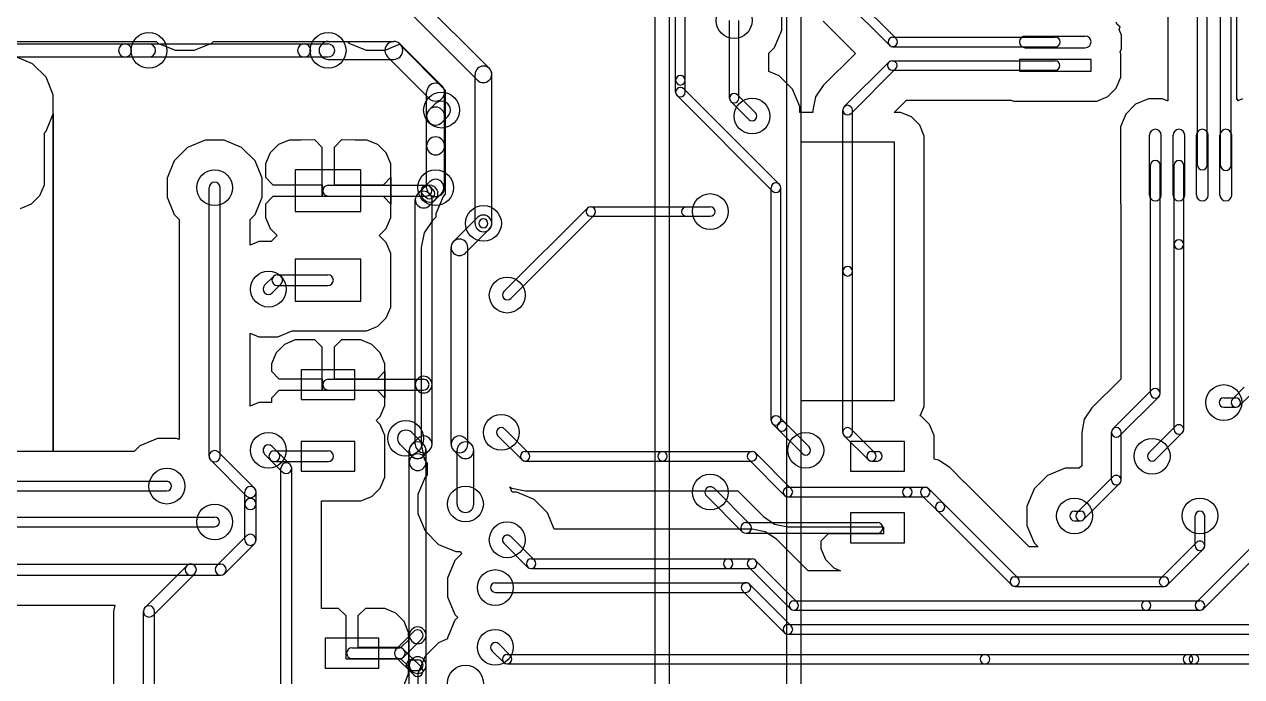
# Model space of a CAD drawing. Extents: x -29274 to 69862, y 24345 to 162744.
# Drawn here: x 23056 to 33250, y 58224 to 63688 of the extents above; entities that cross this region are included whole.
import ezdxf

# ---------------------------------------------------------------- set-up
doc = ezdxf.new("R2010")
doc.units = 0
doc.layers.add('BLACK', color=1, linetype='CONTINUOUS')

msp = doc.modelspace()

# ---------------------------------------------------------------- linework, layer by layer
at = {"layer": 'BLACK'}
for p, q in [((28340, 53721), (28340, 69149)), ((28460, 53721), (28460, 69149)), ((29440, 53721), (29440, 69149)), ((29560, 53721), (29560, 69149)), ((32880, 62510), (32880, 64650)), ((32960, 62510), (32960, 64650)), ((33072, 62509), (33072, 64537)), ((33162, 62509), (33162, 64537)), ((33210, 63059), (33210, 64547)), ((33210, 63059), (33210, 64547)), ((32630, 64380), (32630, 63049)), ((32630, 64380), (32630, 63049)), ((28510, 63220), (28510, 64220)), ((28590, 63220), (28590, 64220)), ((26350, 63919), (26949, 63320)), ((30356, 63570), (29978, 63948)), ((26251, 63820), (26850, 63221)), ((30300, 63514), (29922, 63892)), ((28960, 63070), (28960, 63720)), ((29040, 63070), (29040, 63720)), ((29399, 63640), (29399, 63799)), ((29399, 63640), (29399, 63799)), ((29745, 63715), (30015, 63445)), ((29745, 63715), (30015, 63445)), ((32206, 63688), (32199, 63707)), ((32206, 63688), (32199, 63707)), ((29338, 63494), (29399, 63640)), ((29338, 63494), (29399, 63640)), ((32231, 63668), (32206, 63688)), ((32231, 63668), (32206, 63688)), ((32224, 63645), (32231, 63668)), ((32224, 63645), (32231, 63668)), ((32243, 63599), (32224, 63645)), ((32243, 63599), (32224, 63645)), ((22100, 63525), (23900, 63525)), ((22439, 63545), (24161, 63545)), ((22439, 63545), (24161, 63545)), ((23900, 63525), (24100, 63525)), ((23900, 63525), (25400, 63525)), ((24161, 63545), (24174, 63532)), ((24161, 63545), (24174, 63532)), ((24174, 63532), (24320, 63471)), ((24174, 63532), (24320, 63471)), ((24479, 63471), (24626, 63532)), ((24479, 63471), (24626, 63532)), ((24626, 63532), (24639, 63545)), ((24626, 63532), (24639, 63545)), ((24639, 63545), (25761, 63545)), ((24639, 63545), (25761, 63545)), ((25400, 63525), (25600, 63525)), ((25600, 63545), (26150, 63545)), ((25761, 63545), (25774, 63532)), ((25761, 63545), (25774, 63532)), ((25774, 63532), (25920, 63471)), ((25774, 63532), (25920, 63471)), ((26079, 63471), (26197, 63521)), ((26079, 63471), (26197, 63521)), ((26197, 63521), (26581, 63137)), ((26197, 63521), (26581, 63137)), ((26553, 63173), (26203, 63523)), ((30329, 63581), (31689, 63581)), ((31438, 63590), (31940, 63590)), ((32243, 63482), (32243, 63599)), ((32243, 63482), (32243, 63599)), ((22100, 63415), (23900, 63415)), ((23126, 63358), (22980, 63419)), ((23126, 63358), (22980, 63419)), ((23900, 63415), (24100, 63415)), ((23900, 63415), (25400, 63415)), ((24320, 63471), (24479, 63471)), ((24320, 63471), (24479, 63471)), ((25400, 63415), (25600, 63415)), ((25920, 63471), (26079, 63471)), ((25920, 63471), (26079, 63471)), ((26447, 63067), (26097, 63417)), ((29290, 63446), (29338, 63494)), ((29290, 63446), (29338, 63494)), ((29290, 63294), (29290, 63446)), ((29290, 63294), (29290, 63446)), ((30015, 63445), (29745, 63175)), ((30015, 63445), (29745, 63175)), ((30329, 63501), (31689, 63501)), ((31438, 63492), (31940, 63492)), ((32232, 63457), (32243, 63482)), ((32232, 63457), (32243, 63482)), ((32238, 63442), (32232, 63457)), ((32238, 63442), (32232, 63457)), ((32238, 63344), (32238, 63442)), ((32238, 63344), (32238, 63442)), ((23238, 63246), (23126, 63358)), ((23238, 63246), (23126, 63358)), ((25600, 63395), (26150, 63395)), ((30295, 63372), (29922, 62999)), ((30352, 63315), (29979, 62942)), ((30324, 63384), (31688, 63384)), ((30324, 63304), (31688, 63304)), ((31989, 63393), (31389, 63393)), ((31389, 63393), (31389, 63295)), ((31989, 63295), (31989, 63393)), ((32238, 63245), (32238, 63344)), ((32238, 63245), (32238, 63344)), ((23299, 63099), (23238, 63246)), ((23299, 63099), (23238, 63246)), ((26831, 62021), (26831, 63269)), ((26971, 62021), (26971, 63269)), ((28510, 63120), (28510, 63220)), ((28590, 63120), (28590, 63220)), ((29376, 63258), (29290, 63294)), ((29376, 63258), (29290, 63294)), ((29488, 63146), (29376, 63258)), ((29488, 63146), (29376, 63258)), ((31389, 63295), (31989, 63295)), ((32200, 63154), (32238, 63245)), ((32200, 63154), (32238, 63245)), ((23299, 62940), (23299, 63099)), ((23299, 62940), (23299, 63099)), ((26425, 62670), (26425, 63120)), ((26575, 62670), (26575, 63120)), ((26581, 63137), (26581, 62265)), ((26581, 63137), (26581, 62265)), ((28579, 63148), (29378, 62349)), ((29028, 63098), (29178, 62948)), ((29549, 62999), (29488, 63146)), ((29549, 62999), (29488, 63146)), ((29745, 63175), (29682, 63081)), ((29745, 63175), (29682, 63081)), ((32130, 63084), (32200, 63154)), ((32130, 63084), (32200, 63154)), ((26447, 62973), (26497, 63023)), ((28522, 63091), (29321, 62292)), ((28972, 63042), (29122, 62892)), ((29549, 62951), (29549, 62999)), ((29549, 62951), (29549, 62999)), ((29682, 63081), (29660, 62970)), ((29682, 63081), (29660, 62970)), ((30341, 62951), (30444, 63054)), ((30341, 62951), (30444, 63054)), ((30444, 63054), (31319, 63054)), ((30444, 63054), (31319, 63054)), ((31319, 63054), (31339, 63046)), ((31319, 63054), (31339, 63046)), ((31339, 63046), (31438, 63046)), ((31339, 63046), (31438, 63046)), ((31438, 63046), (32038, 63046)), ((31438, 63046), (32038, 63046)), ((32038, 63046), (32130, 63084)), ((32038, 63046), (32130, 63084)), ((32361, 63019), (32279, 62936)), ((32361, 63019), (32279, 62936)), ((32469, 63063), (32361, 63019)), ((32469, 63063), (32361, 63019)), ((32586, 63063), (32469, 63063)), ((32586, 63063), (32469, 63063)), ((32625, 63047), (32586, 63063)), ((32625, 63047), (32586, 63063)), ((32630, 63049), (32625, 63047)), ((32630, 63049), (32625, 63047)), ((33217, 63059), (33210, 63059)), ((33217, 63059), (33210, 63059)), ((33256, 63063), (33217, 63048)), ((33256, 63063), (33217, 63048)), ((33217, 63048), (33217, 63059)), ((33217, 63048), (33217, 63059)), ((23238, 62794), (23299, 62940)), ((23238, 62794), (23299, 62940)), ((23299, 60110), (23299, 62940)), ((23299, 62940), (23299, 60110)), ((23299, 60110), (23299, 62940)), ((23299, 62940), (23299, 60110)), ((26425, 62670), (26425, 62920)), ((26553, 62867), (26603, 62917)), ((26575, 62670), (26575, 62920)), ((29660, 62951), (29549, 62951)), ((29660, 62951), (29549, 62951)), ((29660, 62970), (29660, 62951)), ((29660, 62970), (29660, 62951)), ((29910, 61620), (29910, 62970)), ((29990, 61620), (29990, 62970)), ((30393, 62951), (30341, 62951)), ((30393, 62951), (30341, 62951)), ((30484, 62913), (30393, 62951)), ((30484, 62913), (30393, 62951)), ((30554, 62843), (30484, 62913)), ((30554, 62843), (30484, 62913)), ((32279, 62936), (32234, 62829)), ((32279, 62936), (32234, 62829)), ((23224, 62780), (23238, 62794)), ((23224, 62780), (23238, 62794)), ((30592, 62751), (30554, 62843)), ((30592, 62751), (30554, 62843)), ((32234, 62829), (32234, 62712)), ((32234, 62829), (32234, 62712)), ((23224, 62444), (23224, 62780)), ((23224, 62444), (23224, 62780)), ((24571, 62719), (24424, 62658)), ((24571, 62719), (24424, 62658)), ((24730, 62719), (24571, 62719)), ((24730, 62719), (24571, 62719)), ((24876, 62658), (24730, 62719)), ((24876, 62658), (24730, 62719)), ((25275, 62719), (25184, 62681)), ((25275, 62719), (25184, 62681)), ((25374, 62719), (25275, 62719)), ((25374, 62719), (25275, 62719)), ((25488, 62720), (25374, 62719)), ((25488, 62720), (25374, 62719)), ((25550, 62658), (25488, 62720)), ((25550, 62658), (25488, 62720)), ((25712, 62720), (25650, 62658)), ((25712, 62720), (25650, 62658)), ((25826, 62719), (25712, 62720)), ((25826, 62719), (25712, 62720)), ((25925, 62719), (25826, 62719)), ((25925, 62719), (25826, 62719)), ((26016, 62681), (25925, 62719)), ((26016, 62681), (25925, 62719)), ((30343, 62702), (29557, 62702)), ((29557, 62702), (29557, 60538)), ((30343, 60538), (30343, 62702)), ((30592, 60587), (30592, 62751)), ((30592, 60587), (30592, 62751)), ((32234, 62712), (32234, 62190)), ((32234, 62712), (32234, 62190)), ((32478, 62258), (32478, 62760)), ((32576, 62258), (32576, 62760)), ((32675, 62258), (32675, 62760)), ((32773, 62258), (32773, 62760)), ((32871, 62258), (32871, 62760)), ((32969, 62258), (32969, 62760)), ((33068, 62258), (33068, 62760)), ((33166, 62258), (33166, 62760)), ((24424, 62658), (24312, 62546)), ((24424, 62658), (24312, 62546)), ((24988, 62546), (24876, 62658)), ((24988, 62546), (24876, 62658)), ((25114, 62611), (25076, 62519)), ((25114, 62611), (25076, 62519)), ((25184, 62681), (25114, 62611)), ((25184, 62681), (25114, 62611)), ((25550, 62345), (25550, 62658)), ((25550, 62345), (25550, 62658)), ((25650, 62658), (25650, 62345)), ((25650, 62658), (25650, 62345)), ((26086, 62611), (26016, 62681)), ((26086, 62611), (26016, 62681)), ((26124, 62519), (26086, 62611)), ((26124, 62519), (26086, 62611)), ((26425, 62320), (26425, 62670)), ((26575, 62320), (26575, 62670)), ((24312, 62546), (24251, 62400)), ((24312, 62546), (24251, 62400)), ((25049, 62399), (24988, 62546)), ((25049, 62399), (24988, 62546)), ((25076, 62519), (25075, 62407)), ((25076, 62519), (25075, 62407)), ((26125, 62407), (26124, 62519)), ((26125, 62407), (26124, 62519)), ((32487, 60597), (32487, 62509)), ((32567, 60597), (32567, 62509)), ((32684, 61845), (32684, 62509)), ((32764, 61845), (32764, 62509)), ((23224, 62345), (23224, 62444)), ((23224, 62345), (23224, 62444)), ((24251, 62400), (24251, 62241)), ((24251, 62400), (24251, 62241)), ((25049, 62240), (25049, 62399)), ((25049, 62240), (25049, 62399)), ((25075, 62407), (25137, 62345)), ((25075, 62407), (25137, 62345)), ((25875, 62470), (25325, 62470)), ((25325, 62470), (25325, 62120)), ((25875, 62120), (25875, 62470)), ((26063, 62345), (26125, 62407)), ((26063, 62345), (26125, 62407)), ((26125, 62183), (26125, 62407)), ((26125, 62407), (26125, 62183)), ((26125, 62183), (26125, 62407)), ((26125, 62407), (26125, 62183)), ((23186, 62254), (23224, 62345)), ((23186, 62254), (23224, 62345)), ((24603, 60070), (24603, 62320)), ((24697, 60070), (24697, 62320)), ((25137, 62345), (25550, 62345)), ((25137, 62345), (25550, 62345)), ((25550, 62245), (25550, 62345)), ((25550, 62345), (25550, 62245)), ((25550, 62245), (25550, 62345)), ((25550, 62345), (25550, 62245)), ((25600, 62340), (26424, 62340)), ((25650, 62345), (26063, 62345)), ((25650, 62345), (26063, 62345)), ((26351, 62270), (26400, 62319)), ((26401, 62320), (26450, 62369)), ((26481, 62303), (26457, 62327)), ((29310, 60370), (29310, 62320)), ((29390, 60370), (29390, 62320)), ((23024, 62146), (23116, 62184)), ((23024, 62146), (23116, 62184)), ((23116, 62184), (23186, 62254)), ((23116, 62184), (23186, 62254)), ((24251, 62241), (24312, 62094)), ((24251, 62241), (24312, 62094)), ((24988, 62094), (25049, 62240)), ((24988, 62094), (25049, 62240)), ((25137, 62245), (25075, 62183)), ((25137, 62245), (25075, 62183)), ((25075, 62183), (25076, 62071)), ((25075, 62183), (25076, 62071)), ((25500, 62245), (25137, 62245)), ((25500, 62245), (25137, 62245)), ((25550, 62245), (25500, 62245)), ((25550, 62245), (25500, 62245)), ((25650, 62245), (25550, 62245)), ((25650, 62245), (25550, 62245)), ((25600, 62250), (26424, 62250)), ((25700, 62245), (25650, 62245)), ((25700, 62245), (25650, 62245)), ((26063, 62245), (25700, 62245)), ((26063, 62245), (25700, 62245)), ((26125, 62183), (26063, 62245)), ((26125, 62183), (26063, 62245)), ((26124, 62071), (26125, 62183)), ((26124, 62071), (26125, 62183)), ((26330, 60670), (26330, 62220)), ((26417, 62239), (26393, 62263)), ((26450, 62171), (26499, 62220)), ((26470, 60670), (26470, 62220)), ((26500, 62221), (26549, 62270)), ((26563, 62247), (26502, 62101)), ((26563, 62247), (26502, 62101)), ((26581, 62265), (26563, 62247)), ((26581, 62265), (26563, 62247)), ((32234, 62190), (32237, 62183)), ((32234, 62190), (32237, 62183)), ((32237, 62183), (32237, 60717)), ((32237, 62183), (32237, 60717)), ((24312, 62094), (24353, 62053)), ((24312, 62094), (24353, 62053)), ((24947, 62053), (24988, 62094)), ((24947, 62053), (24988, 62094)), ((25325, 62120), (25875, 62120)), ((26502, 62101), (26502, 62074)), ((26502, 62101), (26502, 62074)), ((27771, 62148), (27072, 61449)), ((27828, 62091), (27129, 61392)), ((27800, 62160), (28800, 62160)), ((27800, 62080), (28800, 62080)), ((28600, 62160), (28800, 62160)), ((28600, 62080), (28800, 62080)), ((24353, 62053), (24353, 60210)), ((24353, 62053), (24353, 60210)), ((24947, 61839), (24947, 62053)), ((24947, 61839), (24947, 62053)), ((25076, 62071), (25114, 61979)), ((25076, 62071), (25114, 61979)), ((25114, 61979), (25173, 61920)), ((25114, 61979), (25173, 61920)), ((26027, 61920), (26086, 61979)), ((26027, 61920), (26086, 61979)), ((26086, 61979), (26124, 62071)), ((26086, 61979), (26124, 62071)), ((26474, 62046), (26404, 61943)), ((26474, 62046), (26404, 61943)), ((26502, 62074), (26474, 62046)), ((26502, 62074), (26474, 62046)), ((26650, 61870), (26851, 62071)), ((25173, 61920), (25122, 61869)), ((25173, 61920), (25122, 61869)), ((26086, 61861), (26027, 61920)), ((26086, 61861), (26027, 61920)), ((26404, 61943), (26380, 61820)), ((26404, 61943), (26380, 61820)), ((26749, 61771), (26950, 61972)), ((25021, 61869), (24947, 61839)), ((25021, 61869), (24947, 61839)), ((25122, 61869), (25021, 61869)), ((25122, 61869), (25021, 61869)), ((26124, 61769), (26086, 61861)), ((26124, 61769), (26086, 61861)), ((26380, 61820), (26380, 60170)), ((26380, 61820), (26380, 60170)), ((26630, 60170), (26630, 61820)), ((26770, 60170), (26770, 61820)), ((32684, 60294), (32684, 61844)), ((32764, 60294), (32764, 61844)), ((25875, 61720), (25325, 61720)), ((25325, 61720), (25325, 61370)), ((25875, 61370), (25875, 61720)), ((26124, 61419), (26124, 61769)), ((26124, 61419), (26124, 61769)), ((25068, 61502), (25143, 61577)), ((25175, 61590), (25599, 61590)), ((29910, 60270), (29910, 61620)), ((29990, 60270), (29990, 61620)), ((25131, 61439), (25206, 61514)), ((25175, 61500), (25599, 61500)), ((25325, 61370), (25875, 61370)), ((26124, 61320), (26124, 61419)), ((26124, 61320), (26124, 61419)), ((26086, 61229), (26124, 61320)), ((26086, 61229), (26124, 61320)), ((25924, 61121), (26016, 61159)), ((25924, 61121), (26016, 61159)), ((26016, 61159), (26086, 61229)), ((26016, 61159), (26086, 61229)), ((24947, 60489), (24947, 61102)), ((24947, 61102), (25020, 61071)), ((24947, 60489), (24947, 61102)), ((24947, 61102), (25020, 61071)), ((25020, 61071), (25179, 61071)), ((25020, 61071), (25179, 61071)), ((25179, 61071), (25299, 61121)), ((25179, 61071), (25299, 61121)), ((25299, 61121), (25374, 61121)), ((25299, 61121), (25374, 61121)), ((25374, 61121), (25924, 61121)), ((25374, 61121), (25924, 61121)), ((25234, 61006), (25164, 60936)), ((25234, 61006), (25164, 60936)), ((25325, 61044), (25234, 61006)), ((25325, 61044), (25234, 61006)), ((25424, 61044), (25325, 61044)), ((25424, 61044), (25325, 61044)), ((25488, 61045), (25424, 61044)), ((25488, 61045), (25424, 61044)), ((25550, 60983), (25488, 61045)), ((25550, 60983), (25488, 61045)), ((25550, 60720), (25550, 60983)), ((25550, 60720), (25550, 60983)), ((25712, 61045), (25650, 60983)), ((25712, 61045), (25650, 60983)), ((25650, 60983), (25650, 60720)), ((25650, 60983), (25650, 60720)), ((25776, 61044), (25712, 61045)), ((25776, 61044), (25712, 61045)), ((25875, 61044), (25776, 61044)), ((25875, 61044), (25776, 61044)), ((25966, 61006), (25875, 61044)), ((25966, 61006), (25875, 61044)), ((26036, 60936), (25966, 61006)), ((26036, 60936), (25966, 61006)), ((25164, 60936), (25126, 60844)), ((25164, 60936), (25126, 60844)), ((26074, 60844), (26036, 60936)), ((26074, 60844), (26036, 60936)), ((25126, 60844), (25125, 60782)), ((25126, 60844), (25125, 60782)), ((25125, 60782), (25187, 60720)), ((25125, 60782), (25187, 60720)), ((25825, 60795), (25375, 60795)), ((25375, 60795), (25375, 60545)), ((25825, 60545), (25825, 60795)), ((26013, 60720), (26075, 60782)), ((26013, 60720), (26075, 60782)), ((26075, 60782), (26074, 60844)), ((26075, 60782), (26074, 60844)), ((26075, 60558), (26075, 60782)), ((26075, 60782), (26075, 60558)), ((26075, 60558), (26075, 60782)), ((26075, 60782), (26075, 60558)), ((25187, 60720), (25550, 60720)), ((25187, 60720), (25550, 60720)), ((25550, 60620), (25550, 60720)), ((25550, 60720), (25550, 60620)), ((25550, 60620), (25550, 60720)), ((25550, 60720), (25550, 60620)), ((25600, 60715), (26400, 60715)), ((25650, 60720), (26013, 60720)), ((25650, 60720), (26013, 60720)), ((26330, 60170), (26330, 60670)), ((26470, 60170), (26470, 60670)), ((32237, 60717), (31995, 60475)), ((32237, 60717), (31995, 60475)), ((25187, 60620), (25125, 60558)), ((25187, 60620), (25125, 60558)), ((25125, 60558), (25125, 60519)), ((25125, 60558), (25125, 60519)), ((25500, 60620), (25187, 60620)), ((25500, 60620), (25187, 60620)), ((25550, 60620), (25500, 60620)), ((25550, 60620), (25500, 60620)), ((25650, 60620), (25550, 60620)), ((25650, 60620), (25550, 60620)), ((25600, 60625), (26400, 60625)), ((25700, 60620), (25650, 60620)), ((25700, 60620), (25650, 60620)), ((26013, 60620), (25700, 60620)), ((26013, 60620), (25700, 60620)), ((26075, 60558), (26013, 60620)), ((26075, 60558), (26013, 60620)), ((26074, 60496), (26075, 60558)), ((26074, 60496), (26075, 60558)), ((30592, 60488), (30592, 60587)), ((30592, 60488), (30592, 60587)), ((32498, 60626), (32171, 60299)), ((32555, 60569), (32228, 60242)), ((33100, 60560), (33200, 60560)), ((33172, 60549), (33271, 60648)), ((33229, 60492), (33328, 60591)), ((25021, 60519), (24947, 60489)), ((25021, 60519), (24947, 60489)), ((25125, 60519), (25021, 60519)), ((25125, 60519), (25021, 60519)), ((25375, 60545), (25825, 60545)), ((26036, 60404), (26074, 60496)), ((26036, 60404), (26074, 60496)), ((29557, 60538), (30343, 60538)), ((30558, 60409), (30592, 60488)), ((30558, 60409), (30592, 60488)), ((31995, 60475), (31932, 60381)), ((31995, 60475), (31932, 60381)), ((33100, 60480), (33200, 60480)), ((26002, 60370), (26036, 60404)), ((26002, 60370), (26036, 60404)), ((26036, 60336), (26002, 60370)), ((26036, 60336), (26002, 60370)), ((29379, 60398), (29428, 60349)), ((29628, 60149), (29429, 60348)), ((30566, 60406), (30558, 60409)), ((30566, 60406), (30558, 60409)), ((30636, 60336), (30566, 60406)), ((30636, 60336), (30566, 60406)), ((31932, 60381), (31910, 60270)), ((31932, 60381), (31910, 60270)), ((26074, 60244), (26036, 60336)), ((26074, 60244), (26036, 60336)), ((26074, 59994), (26074, 60244)), ((26074, 59994), (26074, 60244)), ((26399, 60170), (26300, 60269)), ((27022, 60241), (27221, 60042)), ((27079, 60298), (27278, 60099)), ((29322, 60341), (29371, 60292)), ((29571, 60092), (29372, 60291)), ((30121, 60042), (29922, 60241)), ((30178, 60099), (29979, 60298)), ((30674, 60244), (30636, 60336)), ((30674, 60244), (30636, 60336)), ((30674, 60046), (30674, 60244)), ((30674, 60046), (30674, 60244)), ((31910, 60270), (31910, 59990)), ((31910, 60270), (31910, 59990)), ((32160, 59870), (32160, 60270)), ((32240, 59870), (32240, 60270)), ((32472, 60099), (32695, 60322)), ((32529, 60042), (32752, 60265)), ((24024, 60158), (23976, 60110)), ((24024, 60158), (23976, 60110)), ((24171, 60219), (24024, 60158)), ((24171, 60219), (24024, 60158)), ((24330, 60219), (24171, 60219)), ((24330, 60219), (24171, 60219)), ((24353, 60210), (24330, 60219)), ((24353, 60210), (24330, 60219)), ((25282, 60002), (25132, 60152)), ((25132, 60152), (25182, 60102)), ((25825, 60195), (25375, 60195)), ((25375, 60195), (25375, 59945)), ((25825, 59945), (25825, 60195)), ((26300, 60071), (26201, 60170)), ((26301, 60170), (26350, 60219)), ((26380, 60170), (26404, 60047)), ((26380, 60170), (26404, 60047)), ((26799, 60170), (26750, 60219)), ((30425, 60195), (29975, 60195)), ((29975, 60195), (29975, 59945)), ((30425, 59945), (30425, 60195)), ((23299, 60110), (22200, 60110)), ((23299, 60110), (22200, 60110)), ((23976, 60110), (23299, 60110)), ((23976, 60110), (23299, 60110)), ((24917, 59737), (24617, 60037)), ((24983, 59803), (24683, 60103)), ((25218, 59938), (25068, 60088)), ((25068, 60088), (25118, 60038)), ((25150, 60115), (25600, 60115)), ((26280, 60020), (26280, 60120)), ((26400, 60071), (26449, 60120)), ((26404, 60047), (26430, 60009)), ((26404, 60047), (26430, 60009)), ((26420, 60020), (26420, 60120)), ((26700, 60071), (26651, 60120)), ((26680, 59670), (26680, 60120)), ((26820, 59670), (26820, 60120)), ((27250, 60110), (28400, 60110)), ((28400, 60110), (29150, 60110)), ((29122, 60042), (29422, 59742)), ((29178, 60098), (29478, 59798)), ((30150, 60110), (30200, 60110)), ((30711, 60038), (30674, 60046)), ((30711, 60038), (30674, 60046)), ((30805, 59975), (30711, 60038)), ((30805, 59975), (30711, 60038)), ((25150, 60025), (25600, 60025)), ((25205, 57220), (25205, 59970)), ((25295, 57220), (25295, 59970)), ((25375, 59945), (25825, 59945)), ((26074, 59895), (26074, 59994)), ((26074, 59895), (26074, 59994)), ((26280, 58570), (26280, 60020)), ((26420, 58570), (26420, 60020)), ((26430, 60009), (26430, 59914)), ((26430, 60009), (26430, 59914)), ((27250, 60030), (28400, 60030)), ((28400, 60030), (29150, 60030)), ((29975, 59945), (30425, 59945)), ((30150, 60030), (30200, 60030)), ((30930, 59851), (30805, 59975)), ((30930, 59851), (30805, 59975)), ((31771, 59969), (31624, 59908)), ((31771, 59969), (31624, 59908)), ((31889, 59969), (31771, 59969)), ((31889, 59969), (31771, 59969)), ((31910, 59990), (31889, 59969)), ((31910, 59990), (31889, 59969)), ((20650, 59860), (24250, 59860)), ((26036, 59804), (26074, 59895)), ((26036, 59804), (26074, 59895)), ((26412, 59896), (26351, 59750)), ((26412, 59896), (26351, 59750)), ((26430, 59914), (26412, 59896)), ((26430, 59914), (26412, 59896)), ((30930, 59850), (30930, 59851)), ((30930, 59850), (30930, 59851)), ((30931, 59849), (30930, 59850)), ((30931, 59849), (30930, 59850)), ((31470, 59310), (30931, 59849)), ((31470, 59310), (30931, 59849)), ((31624, 59908), (31512, 59796)), ((31624, 59908), (31512, 59796)), ((31872, 59598), (32172, 59898)), ((31928, 59542), (32228, 59842)), ((20650, 59780), (24250, 59780)), ((24903, 59670), (24903, 59770)), ((24997, 59670), (24997, 59770)), ((25874, 59696), (25966, 59734)), ((25874, 59696), (25966, 59734)), ((25966, 59734), (26036, 59804)), ((25966, 59734), (26036, 59804)), ((26351, 59750), (26351, 59591)), ((26351, 59750), (26351, 59591)), ((27140, 59769), (27122, 59814)), ((27122, 59814), (27138, 59803)), ((27140, 59769), (27122, 59814)), ((27122, 59814), (27138, 59803)), ((27138, 59803), (27139, 59802)), ((27138, 59803), (27139, 59802)), ((27139, 59802), (27249, 59781)), ((27139, 59802), (27249, 59781)), ((27180, 59769), (27140, 59769)), ((27180, 59769), (27140, 59769)), ((27326, 59708), (27180, 59769)), ((27326, 59708), (27180, 59769)), ((27249, 59781), (27250, 59780)), ((27249, 59781), (27250, 59780)), ((27250, 59780), (28400, 59780)), ((27250, 59780), (28400, 59780)), ((28400, 59780), (29030, 59780)), ((28400, 59780), (29030, 59780)), ((29068, 59438), (28768, 59738)), ((29132, 59502), (28832, 59802)), ((29030, 59780), (29245, 59565)), ((29030, 59780), (29245, 59565)), ((29450, 59810), (30450, 59810)), ((30450, 59810), (30600, 59810)), ((30571, 59742), (30696, 59617)), ((30628, 59799), (30753, 59674)), ((31512, 59796), (31451, 59650)), ((31512, 59796), (31451, 59650)), ((24903, 59370), (24903, 59670)), ((24997, 59370), (24997, 59670)), ((25545, 58794), (25545, 59696)), ((25545, 59696), (25874, 59696)), ((25545, 58794), (25545, 59696)), ((25545, 59696), (25874, 59696)), ((27438, 59596), (27326, 59708)), ((27438, 59596), (27326, 59708)), ((29450, 59730), (30450, 59730)), ((30450, 59730), (30600, 59730)), ((30753, 59673), (31377, 59049)), ((31451, 59650), (31451, 59491)), ((31451, 59650), (31451, 59491)), ((20650, 59560), (24650, 59560)), ((26351, 59591), (26412, 59444)), ((26351, 59591), (26412, 59444)), ((27494, 59460), (27438, 59596)), ((27494, 59460), (27438, 59596)), ((29245, 59565), (29339, 59502)), ((29245, 59565), (29339, 59502)), ((30425, 59595), (29975, 59595)), ((29975, 59595), (29975, 59345)), ((30425, 59345), (30425, 59595)), ((30697, 59617), (31321, 58993)), ((31850, 59610), (31900, 59610)), ((31850, 59530), (31900, 59530)), ((32860, 59320), (32860, 59570)), ((32940, 59320), (32940, 59570)), ((20650, 59480), (24650, 59480)), ((26412, 59444), (26524, 59332)), ((26412, 59444), (26524, 59332)), ((28950, 59460), (27494, 59460)), ((28950, 59460), (27494, 59460)), ((29150, 59460), (28950, 59460)), ((29150, 59460), (28950, 59460)), ((29100, 59515), (30200, 59515)), ((29261, 59438), (29150, 59460)), ((29261, 59438), (29150, 59460)), ((29355, 59375), (29261, 59438)), ((29355, 59375), (29261, 59438)), ((29339, 59502), (29450, 59480)), ((29339, 59502), (29450, 59480)), ((29450, 59480), (30250, 59480)), ((29450, 59480), (30250, 59480)), ((30250, 59480), (30250, 59420)), ((30250, 59480), (30250, 59420)), ((31451, 59491), (31512, 59344)), ((31451, 59491), (31512, 59344)), ((24667, 59154), (24916, 59403)), ((24734, 59087), (24983, 59336)), ((26524, 59332), (26670, 59271)), ((26524, 59332), (26670, 59271)), ((27271, 59142), (27072, 59341)), ((27328, 59199), (27129, 59398)), ((29100, 59425), (30200, 59425)), ((29620, 59110), (29355, 59375)), ((29620, 59110), (29355, 59375)), ((29787, 59420), (29725, 59358)), ((29787, 59420), (29725, 59358)), ((29725, 59358), (29726, 59296)), ((29725, 59358), (29726, 59296)), ((30100, 59420), (29787, 59420)), ((30100, 59420), (29787, 59420)), ((29975, 59345), (30425, 59345)), ((30150, 59420), (30100, 59420)), ((30150, 59420), (30100, 59420)), ((30250, 59420), (30150, 59420)), ((30250, 59420), (30150, 59420)), ((31512, 59344), (31546, 59310)), ((31512, 59344), (31546, 59310)), ((32572, 59048), (32872, 59348)), ((32872, 58849), (33421, 59398)), ((32929, 58792), (33478, 59341)), ((26717, 59252), (26662, 59196)), ((26717, 59252), (26662, 59196)), ((26670, 59271), (26709, 59271)), ((26670, 59271), (26709, 59271)), ((26709, 59271), (26717, 59252)), ((26709, 59271), (26717, 59252)), ((29726, 59296), (29764, 59204)), ((29726, 59296), (29764, 59204)), ((31546, 59310), (31470, 59310)), ((31546, 59310), (31470, 59310)), ((32628, 58992), (32928, 59292)), ((21150, 59167), (24450, 59167)), ((24067, 58804), (24416, 59153)), ((24450, 59167), (24700, 59167)), ((26662, 59196), (26601, 59050)), ((26662, 59196), (26601, 59050)), ((27300, 59210), (28950, 59210)), ((27300, 59130), (28950, 59130)), ((28950, 59210), (29150, 59210)), ((28950, 59130), (29150, 59130)), ((29122, 59141), (29471, 58792)), ((29179, 59198), (29528, 58849)), ((29764, 59204), (29834, 59134)), ((29764, 59204), (29834, 59134)), ((29834, 59134), (29891, 59110)), ((29834, 59134), (29891, 59110)), ((21150, 59073), (24450, 59073)), ((24134, 58737), (24483, 59086)), ((24450, 59073), (24700, 59073)), ((26601, 59050), (26601, 58891)), ((26601, 59050), (26601, 58891)), ((29891, 59110), (29620, 59110)), ((29891, 59110), (29620, 59110)), ((31350, 59060), (32600, 59060)), ((27000, 59010), (29100, 59010)), ((27000, 58930), (29100, 58930)), ((29421, 58592), (29072, 58941)), ((29478, 58649), (29129, 58998)), ((31350, 58980), (32600, 58980)), ((21273, 58823), (23813, 58823)), ((21273, 58823), (23813, 58823)), ((23813, 58823), (23803, 58770)), ((23813, 58823), (23803, 58770)), ((26601, 58891), (26662, 58744)), ((26601, 58891), (26662, 58744)), ((29500, 58860), (32450, 58860)), ((32450, 58860), (32900, 58860)), ((23803, 58770), (23803, 57187)), ((23803, 58770), (23803, 57187)), ((24053, 56920), (24053, 58770)), ((24147, 56920), (24147, 58770)), ((25624, 58794), (25545, 58794)), ((25624, 58794), (25545, 58794)), ((25688, 58795), (25624, 58794)), ((25688, 58795), (25624, 58794)), ((25750, 58733), (25688, 58795)), ((25750, 58733), (25688, 58795)), ((25750, 58520), (25750, 58733)), ((25750, 58520), (25750, 58733)), ((25912, 58795), (25850, 58733)), ((25912, 58795), (25850, 58733)), ((25850, 58733), (25850, 58470)), ((25850, 58733), (25850, 58470)), ((25976, 58794), (25912, 58795)), ((25976, 58794), (25912, 58795)), ((26075, 58794), (25976, 58794)), ((26075, 58794), (25976, 58794)), ((26166, 58756), (26075, 58794)), ((26166, 58756), (26075, 58794)), ((26236, 58686), (26166, 58756)), ((26236, 58686), (26166, 58756)), ((26662, 58744), (26686, 58720)), ((26662, 58744), (26686, 58720)), ((26686, 58720), (26662, 58696)), ((26686, 58720), (26662, 58696)), ((29500, 58780), (32450, 58780)), ((32450, 58780), (32900, 58780)), ((26274, 58594), (26236, 58686)), ((26274, 58594), (26236, 58686)), ((26662, 58696), (26601, 58550)), ((26662, 58696), (26601, 58550)), ((29450, 58660), (33750, 58660)), ((26025, 58545), (25575, 58545)), ((25575, 58545), (25575, 58295)), ((25750, 58470), (25750, 58520)), ((25750, 58470), (25750, 58520)), ((26025, 58295), (26025, 58545)), ((26168, 58452), (26318, 58602)), ((26213, 58470), (26275, 58532)), ((26213, 58470), (26275, 58532)), ((26232, 58388), (26382, 58538)), ((26275, 58532), (26274, 58594)), ((26275, 58532), (26274, 58594)), ((26275, 58308), (26275, 58532)), ((26275, 58532), (26275, 58308)), ((26275, 58308), (26275, 58532)), ((26275, 58532), (26275, 58308)), ((26280, 58320), (26280, 58570)), ((26524, 58508), (26412, 58396)), ((26524, 58508), (26412, 58396)), ((26420, 58320), (26420, 58570)), ((26601, 58540), (26524, 58508)), ((26601, 58540), (26524, 58508)), ((26601, 58550), (26601, 58540)), ((26601, 58550), (26601, 58540)), ((29450, 58580), (33750, 58580)), ((25750, 58370), (25750, 58470)), ((25750, 58370), (25750, 58470)), ((25800, 58465), (26200, 58465)), ((25850, 58470), (26213, 58470)), ((25850, 58470), (26213, 58470)), ((26232, 58452), (26382, 58302)), ((26972, 58441), (27071, 58342)), ((27029, 58498), (27128, 58399)), ((27100, 58410), (31100, 58410)), ((31100, 58410), (32800, 58410)), ((32800, 58410), (32850, 58410)), ((32850, 58410), (33750, 58410)), ((25850, 58370), (25750, 58370)), ((25850, 58370), (25750, 58370)), ((25800, 58375), (26200, 58375)), ((25900, 58370), (25850, 58370)), ((25900, 58370), (25850, 58370)), ((26213, 58370), (25900, 58370)), ((26213, 58370), (25900, 58370)), ((26168, 58388), (26318, 58238)), ((26275, 58308), (26213, 58370)), ((26275, 58308), (26213, 58370)), ((26274, 58246), (26275, 58308)), ((26274, 58246), (26275, 58308)), ((26280, 57070), (26280, 58320)), ((26300, 58365), (26350, 58365)), ((26382, 58302), (26332, 58352)), ((26412, 58396), (26351, 58250)), ((26412, 58396), (26351, 58250)), ((26420, 57070), (26420, 58320)), ((27100, 58330), (31100, 58330)), ((31100, 58330), (32800, 58330)), ((32800, 58330), (32850, 58330)), ((32850, 58330), (33750, 58330)), ((25575, 58295), (26025, 58295)), ((26236, 58154), (26274, 58246)), ((26236, 58154), (26274, 58246)), ((26318, 58238), (26268, 58288)), ((26300, 58275), (26350, 58275)), ((26351, 58250), (26351, 58091)), ((26351, 58250), (26351, 58091))]:
    msp.add_line(p, q, dxfattribs=at)
for centre in [(29000, 63720), (24100, 63470), (25600, 63470), (26550, 62970), (29150, 62920), (24650, 62320), (26500, 62320), (28800, 62120), (26901, 62021), (25100, 61470), (27100, 61420), (33100, 60520), (26250, 60220), (27050, 60270), (25100, 60120), (29600, 60120), (32500, 60070), (24250, 59820), (28800, 59770), (26750, 59670), (24650, 59520), (31850, 59570), (32900, 59570), (27100, 59370), (27000, 58970), (27000, 58470), (26750, 58170)]:
    msp.add_circle(centre, 150, dxfattribs=at)
for centre, radius, start, end in [((23900, 63470), 55, 90, 270), ((23900, 63470), 55, 90, 270), ((23900, 63470), 55, 270, 450), ((24100, 63470), 55, 270, 450), ((25400, 63470), 55, 90, 270), ((25400, 63470), 55, 270, 450), ((25600, 63470), 75, 90, 270), ((25600, 63470), 55, 270, 450), ((26150, 63470), 75, 405, 585), ((26150, 63470), 75, 270, 450), ((30329, 63541), 40, 90, 270), ((30328, 63542), 40, 225, 405), ((31438, 63541), 49, 90, 270), ((31689, 63541), 40, 270, 450), ((31940, 63541), 49, 270, 450), ((26901, 63269), 70, 360, 540), ((26900, 63270), 70, 225, 405), ((30324, 63344), 40, 90, 270), ((30324, 63344), 40, -45, 135), ((31688, 63344), 40, 270, 450), ((28550, 63220), 40, 360, 540), ((28550, 63220), 40, 180, 360), ((26500, 63120), 75, 360, 540), ((26500, 63120), 75, 225, 405), ((28550, 63120), 40, 45, 225), ((28550, 63120), 40, 180, 360), ((29000, 63070), 40, 45, 225), ((26500, 62920), 75, 360, 540), ((26550, 62970), 75, 315, 495), ((29000, 63070), 40, 180, 360), ((29950, 62970), 40, 360, 540), ((29950, 62970), 40, 135, 315), ((26500, 62920), 75, 135, 315), ((29150, 62920), 40, 225, 405), ((32527, 62760), 49, 360, 540), ((32724, 62760), 49, 360, 540), ((32920, 62760), 49, 360, 540), ((33117, 62760), 49, 360, 540), ((26500, 62670), 75, 360, 540), ((26500, 62670), 75, 180, 360), ((26500, 62670), 75, 180, 360), ((32527, 62509), 40, 360, 540), ((32724, 62509), 40, 360, 540), ((32920, 62510), 40, 180, 360), ((33117, 62509), 45, 180, 360), ((26500, 62320), 70, 315, 495), ((24650, 62320), 47, 360, 540), ((25600, 62295), 45, 90, 270), ((26400, 62220), 70, 360, 540), ((26425, 62295), 45, 405, 585), ((26450, 62270), 70, 135, 315), ((26450, 62270), 70, 315, 495), ((26449, 62271), 45, 225, 405), ((26424, 62295), 45, 270, 450), ((26500, 62320), 75, 180, 360), ((29350, 62320), 40, 360, 540), ((29350, 62320), 40, 225, 405), ((26400, 62220), 70, 135, 315), ((32527, 62258), 49, 180, 360), ((32724, 62258), 49, 180, 360), ((32920, 62258), 49, 180, 360), ((33117, 62258), 49, 180, 360), ((26900, 62021), 70, 315, 495), ((27800, 62120), 40, 90, 270), ((27799, 62119), 40, -45, 135), ((28600, 62120), 40, 90, 270), ((28800, 62120), 40, 270, 450), ((28800, 62120), 40, 270, 450), ((26901, 62021), 70, 180, 360), ((26900, 62021), 37, 135, 315), ((26900, 62021), 37, -45, 135), ((26700, 61820), 70, 360, 540), ((32724, 61844), 40, 360, 540), ((26700, 61821), 70, 135, 315), ((32724, 61845), 40, 180, 360), ((25175, 61545), 45, 90, 270), ((25174, 61545), 45, 315, 495), ((25599, 61545), 45, 270, 450), ((29950, 61620), 40, 360, 540), ((29950, 61620), 40, 180, 360), ((25100, 61471), 45, 135, 315), ((27101, 61421), 40, 135, 315), ((25600, 60670), 45, 90, 270), ((26400, 60670), 70, 360, 540), ((26400, 60670), 70, 180, 360), ((26400, 60670), 45, 270, 450), ((32527, 60597), 40, 180, 360), ((32526, 60597), 40, -45, 135), ((33100, 60520), 40, 90, 270), ((33201, 60521), 40, 135, 315), ((33200, 60520), 40, 270, 450), ((29350, 60370), 40, 45, 225), ((29350, 60370), 40, 180, 360), ((29400, 60320), 40, 405, 585), ((29400, 60320), 40, 225, 405), ((26251, 60219), 70, 405, 585), ((27050, 60270), 40, 45, 225), ((29950, 60270), 40, 405, 585), ((29950, 60270), 40, 180, 360), ((32200, 60270), 40, 360, 540), ((32200, 60271), 40, 135, 315), ((32724, 60294), 40, 180, 360), ((32724, 60294), 40, 315, 495), ((25100, 60120), 45, 405, 585), ((25100, 60120), 45, 45, 225), ((26350, 60120), 70, 360, 540), ((26350, 60120), 70, 135, 315), ((26349, 60121), 70, 225, 405), ((26400, 60170), 70, 180, 360), ((26400, 60170), 70, 315, 495), ((26700, 60170), 70, 405, 585), ((26700, 60170), 70, 180, 360), ((26750, 60120), 70, 360, 540), ((26750, 60120), 70, 225, 405), ((29600, 60120), 40, 225, 405), ((24650, 60070), 47, 405, 585), ((24650, 60070), 47, 180, 360), ((25150, 60070), 45, 90, 270), ((25150, 60070), 45, 225, 405), ((25600, 60070), 45, 270, 450), ((26350, 60020), 70, 360, 540), ((27250, 60070), 40, 90, 270), ((27250, 60070), 40, 225, 405), ((28400, 60070), 40, 90, 270), ((28400, 60070), 40, 270, 450), ((29150, 60070), 40, 45, 225), ((29150, 60070), 40, 270, 450), ((30150, 60070), 40, 90, 270), ((30150, 60070), 40, 225, 405), ((30200, 60070), 40, 270, 450), ((32500, 60070), 40, 135, 315), ((25250, 59970), 45, 360, 540), ((25250, 59970), 45, 225, 405), ((26350, 60020), 70, 180, 360), ((24250, 59820), 40, 270, 450), ((32200, 59870), 40, 180, 360), ((32200, 59870), 40, 315, 495), ((24950, 59770), 47, 360, 540), ((24950, 59770), 47, 225, 405), ((28800, 59770), 45, 405, 585), ((29450, 59770), 40, 90, 270), ((29450, 59770), 40, 225, 405), ((30450, 59770), 40, 90, 270), ((30450, 59770), 40, 270, 450), ((30600, 59770), 40, 45, 225), ((30600, 59770), 40, 270, 450), ((24950, 59670), 47, 360, 540), ((24950, 59670), 47, 180, 360), ((26750, 59670), 70, 180, 360), ((30725, 59645), 40, 45, 225), ((30724, 59646), 40, 225, 405), ((24650, 59520), 40, 270, 450), ((31850, 59570), 40, 90, 270), ((31900, 59570), 40, 135, 315), ((31900, 59570), 40, 270, 450), ((32900, 59570), 40, 360, 540), ((29100, 59470), 45, 90, 270), ((29100, 59470), 45, 225, 405), ((30200, 59470), 45, 270, 450), ((24950, 59370), 47, 180, 360), ((24949, 59369), 47, 315, 495), ((27100, 59370), 40, 405, 585), ((32900, 59320), 40, 315, 495), ((32900, 59320), 40, 180, 360), ((24450, 59120), 47, 90, 270), ((24450, 59120), 47, 315, 495), ((24450, 59120), 47, 270, 450), ((24701, 59121), 47, 135, 315), ((24700, 59120), 47, 270, 450), ((27300, 59170), 40, 90, 270), ((27300, 59170), 40, 225, 405), ((28950, 59170), 40, 90, 270), ((28950, 59170), 40, 270, 450), ((29150, 59170), 40, 45, 225), ((29150, 59170), 40, 270, 450), ((31350, 59020), 40, 90, 270), ((31349, 59021), 40, 225, 405), ((32600, 59020), 40, 135, 315), ((32600, 59020), 40, 270, 450), ((27000, 58970), 40, 90, 270), ((29100, 58970), 40, 405, 585), ((29100, 58970), 40, 270, 450), ((24100, 58770), 47, 360, 540), ((29500, 58820), 40, 90, 270), ((29500, 58820), 40, 225, 405), ((32450, 58820), 40, 90, 270), ((32450, 58820), 40, 270, 450), ((32901, 58821), 40, 135, 315), ((32900, 58820), 40, 270, 450), ((24100, 58770), 47, 135, 315), ((26350, 58570), 70, 360, 540), ((26350, 58570), 45, 315, 495), ((29450, 58620), 40, 90, 270), ((29450, 58620), 40, 225, 405), ((26350, 58570), 70, 180, 360), ((27001, 58469), 40, 45, 225), ((25800, 58420), 45, 90, 270), ((26200, 58420), 45, 45, 225), ((26200, 58420), 45, 135, 315), ((26200, 58420), 45, 270, 450), ((27100, 58370), 40, 90, 270), ((31100, 58370), 40, 90, 270), ((31100, 58370), 40, 270, 450), ((32800, 58370), 40, 90, 270), ((32800, 58370), 40, 270, 450), ((32850, 58370), 40, 90, 270), ((32850, 58370), 40, 270, 450), ((26300, 58320), 45, 90, 270), ((26300, 58320), 45, 405, 585), ((26350, 58320), 70, 360, 540), ((26350, 58320), 70, 180, 360), ((26350, 58320), 45, 270, 450), ((27099, 58371), 40, 225, 405), ((26350, 58270), 45, 225, 405), ((26350, 58270), 45, 225, 405)]:
    msp.add_arc(centre, radius, start, end, dxfattribs=at)

doc.saveas('drawing.dxf')
